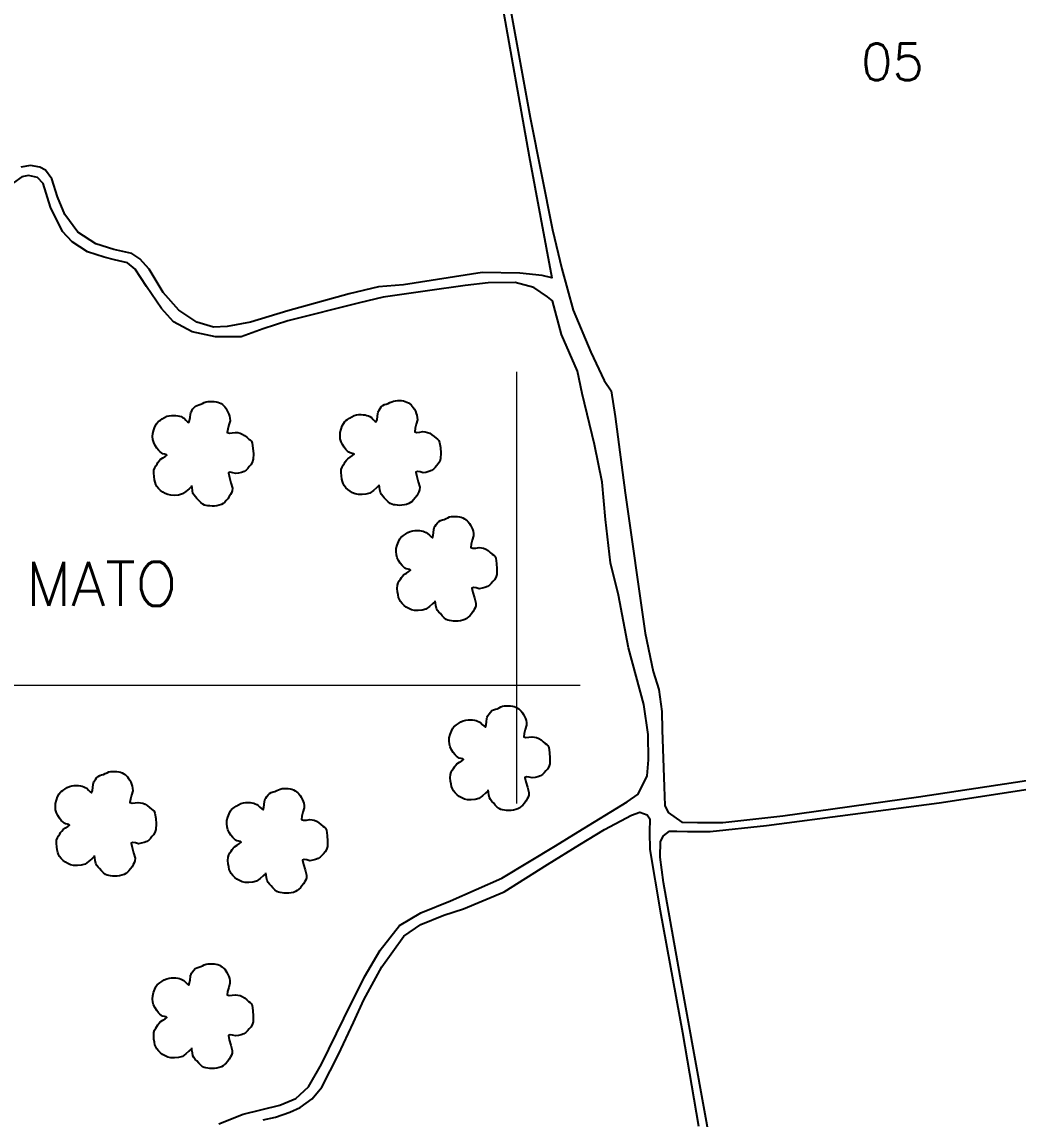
# Model space of a CAD drawing. Extents: x 731744 to 734894, y 7816585 to 7821040.
# Drawn here: x 732737 to 733267, y 7818770 to 7819352 of the extents above; entities that cross this region are included whole.
import ezdxf

# ---------------------------------------------------------------- set-up
doc = ezdxf.new("R2010")
doc.units = 0
doc.header["$MEASUREMENT"] = 0
doc.linetypes.add('CONTINUO', pattern=[0])
for name, color, linetype in [('0114000005', 1, 'CONTINUOUS'), ('0114000005004', 5, 'CONTINUOUS'), ('0114000005005', 5, 'CONTINUOUS'), ('0114000005008', 5, 'CONTINUOUS'), ('0114000005009', 5, 'CONTINUOUS'), ('TEXTO', 7, 'CONTINUOUS')]:
    doc.layers.add(name, color=color, linetype=linetype)
doc.layers.add('MALHA', color=8, linetype='CONTINUOUS', lineweight=9)
doc.layers.add('MATO', color=3, linetype='CONTINUOUS', lineweight=25)
doc.styles.add('SIMPLEX', font='simplex', dxfattribs={"height": 0.2})

msp = doc.modelspace()

# ---------------------------------------------------------------- linework, layer by layer
at = {"layer": '0114000005', "linetype": 'Continuous'}
msp.add_lwpolyline([(732841.91, 7818766.88), (732854.84, 7818772.03), (732874.3, 7818776.95), (732882.88, 7818780.5), (732889.51, 7818786.68), (732896.38, 7818798.69), (732908.28, 7818822.95), (732919.26, 7818845.03), (732927.62, 7818859.22), (732937.91, 7818872.38), (732949.24, 7818879.13), (732965.03, 7818885.42), (732992.38, 7818897.55), (733020.87, 7818914.72), (733032.89, 7818922.04), (733058.97, 7818938.06), (733064.7, 7818942.06), (733069.5, 7818951.79), (733070.19, 7818960.26), (733070.07, 7818973.76), (733067.78, 7818989.66), (733059.55, 7819019.76), (733054.28, 7819047.79), (733050.05, 7819065.07), (733047.3, 7819087.95), (733045.59, 7819107.86), (733041.58, 7819127.77), (733035.06, 7819154.89), (733032.54, 7819166.8), (733024.07, 7819186.25), (733019.15, 7819204.1), (733016.55, 7819206.27), (733009.33, 7819211.2), (732999.32, 7819213.85), (732985.09, 7819213.78), (732972.79, 7819212.28), (732952.83, 7819209.49), (732929.16, 7819206.2), (732916.58, 7819203.19), (732878.53, 7819193.54), (732865.52, 7819189.32), (732853.79, 7819185.03), (732840.06, 7819185.1), (732827.68, 7819187.67), (732817.74, 7819192.97), (732811.45, 7819200.12), (732803.51, 7819211.85), (732797.43, 7819221), (732793.36, 7819224.36), (732786.42, 7819226.01), (732780.91, 7819227.29), (732772.05, 7819230.3), (732764.04, 7819235.52), (732758.89, 7819240.95), (732752.52, 7819253.97), (732748.52, 7819266.48), (732745.59, 7819269.77), (732740.79, 7819270.85), (732737.29, 7819270.06), (732723.75, 7819260.53)], dxfattribs=at)
at = {"layer": '0114000005004', "linetype": 'Continuous', "flags": 128}
msp.add_lwpolyline([(732991.73, 7819365.73), (733006.89, 7819280.85), (733018.94, 7819216.48), (733013.72, 7819217.6), (733001.79, 7819218.85), (732981.91, 7819219.22), (732940.03, 7819212.63), (732926.74, 7819211.64), (732911.2, 7819207.91), (732878.65, 7819198.84), (732858.76, 7819192.87), (732846.34, 7819190.51), (732839.01, 7819190.26), (732830.18, 7819192.87), (732820.74, 7819199.21), (732812.41, 7819208.66), (732804.96, 7819221.08), (732799.99, 7819226.55), (732795.64, 7819229.28), (732786.07, 7819231.4), (732776.63, 7819234.38), (732766.93, 7819240.72), (732760.1, 7819250.04), (732756.25, 7819259.48), (732753.14, 7819269.05), (732749.78, 7819273.65), (732746.8, 7819275.14), (732741.83, 7819276.01), (732736.74, 7819275.14)], dxfattribs=at)
at = {"layer": '0114000005005', "linetype": 'Continuous', "flags": 128}
msp.add_lwpolyline([(732993.62, 7819377.76), (733007.3, 7819301.6), (733019.2, 7819241.98), (733024.24, 7819221.13), (733030.27, 7819199.18), (733039.56, 7819176.84), (733046.68, 7819161.92), (733050.44, 7819156.38), (733052.51, 7819142.74), (733057.85, 7819102.12), (733068.43, 7819027.58), (733072.68, 7819007.22), (733075.74, 7818997.73), (733077.32, 7818986.07), (733077.51, 7818976.3), (733078.6, 7818945.96), (733078.9, 7818936.07), (733080.68, 7818932.32), (733087.99, 7818927.18), (733096.2, 7818927.08), (733109.64, 7818927.08), (733141.57, 7818930.54), (733213.73, 7818940.62), (733286.38, 7818951.69)], dxfattribs=at)
at = {"layer": '0114000005008', "linetype": 'Continuous', "flags": 128}
msp.add_lwpolyline([(733103.39, 7818755.51), (733087.03, 7818845.49), (733078.28, 7818895.14), (733076.35, 7818908.66), (733076.58, 7818916.96), (733078.17, 7818920.02), (733081.35, 7818922.52), (733085.21, 7818922.52), (733090.89, 7818922.22), (733102.96, 7818922.22), (733132.86, 7818925.41), (733224.77, 7818937.44), (733313.5, 7818951.18), (733392.01, 7818961.75), (733423.82, 7818965.84), (733429.05, 7818965.84), (733432.69, 7818963.79), (733433.59, 7818961.07), (733447, 7818886.99), (733463.25, 7818788.6), (733475.63, 7818723.5)], dxfattribs=at)
at = {"layer": '0114000005009', "linetype": 'Continuous', "flags": 128}
msp.add_lwpolyline([(732865.48, 7818769.14), (732872.02, 7818770.58), (732879.67, 7818773.21), (732885.19, 7818775.59), (732891.56, 7818780.18), (732896.66, 7818786.38), (732905.49, 7818803.88), (732913.39, 7818820.79), (732918.91, 7818832.76), (732928.51, 7818850.35), (732940.15, 7818866.66), (732949.24, 7818872.94), (732961.56, 7818877.78), (732972, 7818881.18), (732993.58, 7818890.27), (733016.6, 7818904.71), (733033.68, 7818915.33), (733046.76, 7818923.4), (733061.11, 7818930.88), (733065.7, 7818932.58), (733069.44, 7818931.13), (733070.88, 7818929.01), (733070.71, 7818921.87), (733070.88, 7818912.78), (733076.4, 7818880.16), (733088.38, 7818815.43), (733096.79, 7818765.65)], dxfattribs=at)
at = {"layer": 'MALHA', "color": 8}
for points in [[(733000, 7819166.38), (733000, 7818937.17)], [(731894.06, 7819000), (733033.85, 7819000)]]:
    msp.add_lwpolyline(points, dxfattribs=at)
at = {"layer": 'MATO', "color": 94, "linetype": 'CONTINUO'}
for points in [[(732827.38, 7819105.63, -629.98), (732826.08, 7819104.37, -629.98), (732824.44, 7819102.93, -629.98), (732822.57, 7819101.59, -629.98), (732820.53, 7819101.03, -629.98), (732818.45, 7819100.81, -629.98), (732816.46, 7819100.89, -629.98), (732814.84, 7819101.24, -629.98), (732813.39, 7819101.81, -629.98), (732812.11, 7819102.58, -629.98), (732810.91, 7819103.48, -629.98), (732809.87, 7819104.51, -629.98), (732809.02, 7819105.61, -629.98), (732808.44, 7819106.66, -629.98), (732808.02, 7819107.81, -629.98), (732807.74, 7819109.09, -629.98), (732807.47, 7819110.79, -629.98), (732807.34, 7819112.55, -629.98), (732807.4, 7819114.23, -629.98), (732807.82, 7819115.47, -629.98), (732808.4, 7819116.53, -629.98), (732809.06, 7819117.47, -629.98), (732809.56, 7819118.32, -629.98), (732810.12, 7819119.11, -629.98), (732810.82, 7819119.87, -629.98), (732812.17, 7819120.75, -629.98), (732813.43, 7819121.56, -629.98), (732814.34, 7819122.25, -629.98), (732813.94, 7819122.54, -629.98), (732813.13, 7819122.74, -629.98), (732812.1, 7819122.97, -629.98), (732811.38, 7819123.4, -629.98), (732810.65, 7819123.99, -629.98), (732809.89, 7819124.79, -629.98), (732808.95, 7819125.98, -629.98), (732808.05, 7819127.36, -629.98), (732807.3, 7819128.88, -629.98), (732806.89, 7819130.45, -629.98), (732806.73, 7819132.08, -629.98), (732806.83, 7819133.75, -629.98), (732807.3, 7819135.59, -629.98), (732807.95, 7819137.33, -629.98), (732808.7, 7819138.83, -629.98), (732809.27, 7819139.61, -629.98), (732809.91, 7819140.18, -629.98), (732810.67, 7819140.64, -629.98), (732811.76, 7819141.44, -629.98), (732812.97, 7819142.19, -629.98), (732814.26, 7819142.84, -629.98), (732815.54, 7819143.16, -629.98), (732816.81, 7819143.31, -629.98), (732818.03, 7819143.34, -629.98), (732819.11, 7819143.29, -629.98), (732820.11, 7819143.14, -629.98), (732821.04, 7819142.91, -629.98), (732821.86, 7819142.65, -629.98), (732822.64, 7819142.29, -629.98), (732823.42, 7819141.81, -629.98), (732824.37, 7819140.77, -629.98), (732825.26, 7819139.9, -629.98), (732826.03, 7819139.48, -629.98), (732826.41, 7819140.68, -629.98), (732826.65, 7819142.28, -629.98), (732826.81, 7819143.93, -629.98), (732826.98, 7819144.66, -629.98), (732827.18, 7819145.21, -629.98), (732827.48, 7819145.71, -629.98), (732828, 7819146.56, -629.98), (732828.66, 7819147.41, -629.98), (732829.43, 7819148.18, -629.98), (732830.34, 7819148.61, -629.98), (732831.32, 7819148.95, -629.98), (732832.33, 7819149.25, -629.98), (732833.26, 7819149.7, -629.98), (732834.2, 7819150.13, -629.98), (732835.17, 7819150.5, -629.98), (732836.22, 7819150.7, -629.98), (732837.28, 7819150.79, -629.98), (732838.35, 7819150.79, -629.98), (732839.4, 7819150.74, -629.98), (732840.41, 7819150.6, -629.98), (732841.37, 7819150.36, -629.98), (732842.25, 7819150.02, -629.98), (732843.07, 7819149.59, -629.98), (732843.82, 7819149.07, -629.98), (732844.47, 7819148.52, -629.98), (732845.07, 7819147.87, -629.98), (732845.64, 7819147.11, -629.98), (732846.23, 7819146.15, -629.98), (732846.77, 7819145.09, -629.98), (732847.23, 7819143.96, -629.98), (732847.6, 7819142.95, -629.98), (732847.82, 7819141.82, -629.98), (732847.85, 7819140.46, -629.98), (732847.21, 7819138.24, -629.98), (732846.63, 7819136.05, -629.98), (732846.4, 7819134.23, -629.98), (732847.54, 7819133.91, -629.98), (732849.07, 7819134.02, -629.98), (732850.77, 7819134.3, -629.98), (732852.03, 7819134.16, -629.98), (732853.23, 7819133.88, -629.98), (732854.38, 7819133.43, -629.98), (732855.61, 7819132.62, -629.98), (732856.76, 7819131.69, -629.98), (732857.79, 7819130.73, -629.98), (732858.58, 7819130.3, -629.98), (732859.21, 7819129.66, -629.98), (732859.68, 7819128.57, -629.98), (732860.06, 7819125.87, -629.98), (732860.25, 7819122.87, -629.98), (732860.19, 7819119.99, -629.98), (732859.68, 7819118.35, -629.98), (732858.96, 7819117.11, -629.98), (732858.09, 7819116.15, -629.98), (732857.28, 7819115.15, -629.98), (732856.36, 7819114.29, -629.98), (732855.29, 7819113.59, -629.98), (732853.9, 7819113.04, -629.98), (732852.4, 7819112.64, -629.98), (732850.89, 7819112.41, -629.98), (732849.28, 7819112.84, -629.98), (732847.93, 7819113.08, -629.98), (732847.03, 7819112.75, -629.98), (732847.5, 7819110.37, -629.98), (732848.3, 7819107.54, -629.98), (732849.09, 7819104.74, -629.98), (732849.03, 7819103.31, -629.98), (732848.7, 7819102.22, -629.98), (732848.15, 7819101.32, -629.98), (732847.47, 7819100.16, -629.98), (732846.68, 7819099.06, -629.98), (732845.83, 7819098.06, -629.98), (732845.05, 7819097.25, -629.98), (732844.21, 7819096.57, -629.98), (732843.28, 7819096.03, -629.98), (732842.14, 7819095.61, -629.98), (732840.91, 7819095.31, -629.98), (732839.65, 7819095.14, -629.98), (732838.41, 7819095.11, -629.98), (732837.2, 7819095.19, -629.98), (732836.06, 7819095.35, -629.98), (732835.13, 7819095.46, -629.98), (732834.24, 7819095.7, -629.98), (732833.36, 7819096.12, -629.98), (732832.31, 7819097, -629.98), (732831.26, 7819098.05, -629.98), (732830.28, 7819099.15, -629.98), (732829.44, 7819100.01, -629.98), (732828.73, 7819100.91, -629.98), (732828.17, 7819101.89, -629.98), (732827.89, 7819103.39, -629.98), (732827.69, 7819104.84, -629.98), (732827.53, 7819106.04, -629.98)], [(732926.95, 7819106.04, -629.98), (732925.65, 7819104.78, -629.98), (732924.02, 7819103.34, -629.98), (732922.15, 7819102, -629.98), (732920.1, 7819101.44, -629.98), (732918.03, 7819101.22, -629.98), (732916.04, 7819101.3, -629.98), (732914.41, 7819101.65, -629.98), (732912.97, 7819102.23, -629.98), (732911.68, 7819102.99, -629.98), (732910.48, 7819103.9, -629.98), (732909.45, 7819104.92, -629.98), (732908.59, 7819106.02, -629.98), (732908.01, 7819107.07, -629.98), (732907.59, 7819108.22, -629.98), (732907.32, 7819109.5, -629.98), (732907.04, 7819111.21, -629.98), (732906.92, 7819112.96, -629.98), (732906.97, 7819114.64, -629.98), (732907.4, 7819115.88, -629.98), (732907.98, 7819116.95, -629.98), (732908.64, 7819117.88, -629.98), (732909.13, 7819118.73, -629.98), (732909.69, 7819119.52, -629.98), (732910.39, 7819120.28, -629.98), (732911.74, 7819121.16, -629.98), (732913.01, 7819121.97, -629.98), (732913.91, 7819122.67, -629.98), (732913.52, 7819122.95, -629.98), (732912.7, 7819123.16, -629.98), (732911.67, 7819123.38, -629.98), (732910.95, 7819123.81, -629.98), (732910.22, 7819124.4, -629.98), (732909.47, 7819125.2, -629.98), (732908.52, 7819126.39, -629.98), (732907.62, 7819127.77, -629.98), (732906.87, 7819129.29, -629.98), (732906.46, 7819130.86, -629.98), (732906.31, 7819132.49, -629.98), (732906.4, 7819134.17, -629.98), (732906.88, 7819136, -629.98), (732907.53, 7819137.74, -629.98), (732908.27, 7819139.24, -629.98), (732908.84, 7819140.03, -629.98), (732909.48, 7819140.59, -629.98), (732910.24, 7819141.06, -629.98), (732911.33, 7819141.85, -629.98), (732912.54, 7819142.6, -629.98), (732913.83, 7819143.25, -629.98), (732915.11, 7819143.57, -629.98), (732916.38, 7819143.73, -629.98), (732917.6, 7819143.75, -629.98), (732918.68, 7819143.7, -629.98), (732919.68, 7819143.55, -629.98), (732920.61, 7819143.32, -629.98), (732921.43, 7819143.06, -629.98), (732922.22, 7819142.7, -629.98), (732922.99, 7819142.22, -629.98), (732923.94, 7819141.19, -629.98), (732924.83, 7819140.31, -629.98), (732925.6, 7819139.89, -629.98), (732925.98, 7819141.09, -629.98), (732926.22, 7819142.69, -629.98), (732926.39, 7819144.34, -629.98), (732926.55, 7819145.07, -629.98), (732926.76, 7819145.62, -629.98), (732927.05, 7819146.12, -629.98), (732927.58, 7819146.97, -629.98), (732928.23, 7819147.82, -629.98), (732929, 7819148.59, -629.98), (732929.91, 7819149.03, -629.98), (732930.9, 7819149.36, -629.98), (732931.91, 7819149.66, -629.98), (732932.84, 7819150.11, -629.98), (732933.78, 7819150.55, -629.98), (732934.74, 7819150.92, -629.98), (732935.79, 7819151.11, -629.98), (732936.86, 7819151.2, -629.98), (732937.93, 7819151.21, -629.98), (732938.97, 7819151.15, -629.98), (732939.98, 7819151.01, -629.98), (732940.94, 7819150.78, -629.98), (732941.82, 7819150.43, -629.98), (732942.64, 7819150, -629.98), (732943.39, 7819149.48, -629.98), (732944.05, 7819148.93, -629.98), (732944.65, 7819148.28, -629.98), (732945.21, 7819147.52, -629.98), (732945.8, 7819146.56, -629.98), (732946.34, 7819145.5, -629.98), (732946.8, 7819144.37, -629.98), (732947.17, 7819143.36, -629.98), (732947.39, 7819142.23, -629.98), (732947.42, 7819140.88, -629.98), (732946.78, 7819138.66, -629.98), (732946.2, 7819136.47, -629.98), (732945.98, 7819134.64, -629.98), (732947.11, 7819134.32, -629.98), (732948.65, 7819134.43, -629.98), (732950.34, 7819134.71, -629.98), (732951.61, 7819134.57, -629.98), (732952.8, 7819134.29, -629.98), (732953.96, 7819133.84, -629.98), (732955.18, 7819133.03, -629.98), (732956.33, 7819132.1, -629.98), (732957.36, 7819131.14, -629.98), (732958.15, 7819130.71, -629.98), (732958.78, 7819130.07, -629.98), (732959.25, 7819128.99, -629.98), (732959.64, 7819126.29, -629.98), (732959.82, 7819123.29, -629.98), (732959.76, 7819120.4, -629.98), (732959.26, 7819118.77, -629.98), (732958.53, 7819117.53, -629.98), (732957.66, 7819116.56, -629.98), (732956.85, 7819115.56, -629.98), (732955.93, 7819114.7, -629.98), (732954.86, 7819114, -629.98), (732953.47, 7819113.45, -629.98), (732951.98, 7819113.05, -629.98), (732950.46, 7819112.82, -629.98), (732948.85, 7819113.26, -629.98), (732947.5, 7819113.49, -629.98), (732946.6, 7819113.16, -629.98), (732947.07, 7819110.78, -629.98), (732947.87, 7819107.95, -629.98), (732948.67, 7819105.15, -629.98), (732948.6, 7819103.72, -629.98), (732948.27, 7819102.63, -629.98), (732947.72, 7819101.73, -629.98), (732947.04, 7819100.58, -629.98), (732946.26, 7819099.47, -629.98), (732945.4, 7819098.47, -629.98), (732944.62, 7819097.66, -629.98), (732943.78, 7819096.99, -629.98), (732942.85, 7819096.44, -629.98), (732941.71, 7819096.02, -629.98), (732940.49, 7819095.72, -629.98), (732939.23, 7819095.55, -629.98), (732937.98, 7819095.53, -629.98), (732936.77, 7819095.6, -629.98), (732935.63, 7819095.77, -629.98), (732934.7, 7819095.88, -629.98), (732933.82, 7819096.11, -629.98), (732932.94, 7819096.53, -629.98), (732931.88, 7819097.42, -629.98), (732930.84, 7819098.46, -629.98), (732929.85, 7819099.57, -629.98), (732929.01, 7819100.43, -629.98), (732928.31, 7819101.32, -629.98), (732927.75, 7819102.3, -629.98), (732927.46, 7819103.8, -629.98), (732927.27, 7819105.26, -629.98), (732927.1, 7819106.45, -629.98)], [(732956.78, 7819044.47, -629.98), (732955.48, 7819043.21, -629.98), (732953.84, 7819041.78, -629.98), (732951.97, 7819040.44, -629.98), (732949.93, 7819039.88, -629.98), (732947.86, 7819039.66, -629.98), (732945.86, 7819039.73, -629.98), (732944.24, 7819040.08, -629.98), (732942.79, 7819040.66, -629.98), (732941.51, 7819041.43, -629.98), (732940.31, 7819042.33, -629.98), (732939.27, 7819043.35, -629.98), (732938.42, 7819044.46, -629.98), (732937.84, 7819045.51, -629.98), (732937.42, 7819046.65, -629.98), (732937.14, 7819047.94, -629.98), (732936.87, 7819049.64, -629.98), (732936.74, 7819051.4, -629.98), (732936.8, 7819053.07, -629.98), (732937.22, 7819054.31, -629.98), (732937.8, 7819055.38, -629.98), (732938.46, 7819056.32, -629.98), (732938.96, 7819057.17, -629.98), (732939.52, 7819057.96, -629.98), (732940.22, 7819058.71, -629.98), (732941.57, 7819059.59, -629.98), (732942.83, 7819060.41, -629.98), (732943.74, 7819061.1, -629.98), (732943.35, 7819061.39, -629.98), (732942.53, 7819061.59, -629.98), (732941.5, 7819061.81, -629.98), (732940.78, 7819062.24, -629.98), (732940.05, 7819062.84, -629.98), (732939.29, 7819063.64, -629.98), (732938.35, 7819064.82, -629.98), (732937.45, 7819066.2, -629.98), (732936.7, 7819067.73, -629.98), (732936.29, 7819069.29, -629.98), (732936.13, 7819070.93, -629.98), (732936.23, 7819072.6, -629.98), (732936.7, 7819074.44, -629.98), (732937.35, 7819076.17, -629.98), (732938.1, 7819077.67, -629.98), (732938.67, 7819078.46, -629.98), (732939.31, 7819079.02, -629.98), (732940.07, 7819079.49, -629.98), (732941.16, 7819080.28, -629.98), (732942.37, 7819081.04, -629.98), (732943.66, 7819081.68, -629.98), (732944.94, 7819082, -629.98), (732946.21, 7819082.16, -629.98), (732947.43, 7819082.19, -629.98), (732948.51, 7819082.14, -629.98), (732949.51, 7819081.99, -629.98), (732950.44, 7819081.76, -629.98), (732951.26, 7819081.49, -629.98), (732952.04, 7819081.13, -629.98), (732952.82, 7819080.66, -629.98), (732953.77, 7819079.62, -629.98), (732954.66, 7819078.75, -629.98), (732955.43, 7819078.33, -629.98), (732955.81, 7819079.52, -629.98), (732956.05, 7819081.13, -629.98), (732956.21, 7819082.78, -629.98), (732956.38, 7819083.5, -629.98), (732956.58, 7819084.05, -629.98), (732956.88, 7819084.56, -629.98), (732957.4, 7819085.41, -629.98), (732958.06, 7819086.26, -629.98), (732958.83, 7819087.03, -629.98), (732959.74, 7819087.46, -629.98), (732960.72, 7819087.79, -629.98), (732961.73, 7819088.09, -629.98), (732962.66, 7819088.55, -629.98), (732963.6, 7819088.98, -629.98), (732964.57, 7819089.35, -629.98), (732965.62, 7819089.54, -629.98), (732966.68, 7819089.64, -629.98), (732967.75, 7819089.64, -629.98), (732968.8, 7819089.59, -629.98), (732969.81, 7819089.44, -629.98), (732970.77, 7819089.21, -629.98), (732971.65, 7819088.87, -629.98), (732972.47, 7819088.43, -629.98), (732973.22, 7819087.92, -629.98), (732973.87, 7819087.36, -629.98), (732974.48, 7819086.71, -629.98), (732975.04, 7819085.95, -629.98), (732975.63, 7819085, -629.98), (732976.17, 7819083.94, -629.98), (732976.63, 7819082.81, -629.98), (732977, 7819081.8, -629.98), (732977.22, 7819080.66, -629.98), (732977.25, 7819079.31, -629.98), (732976.61, 7819077.09, -629.98), (732976.03, 7819074.9, -629.98), (732975.8, 7819073.08, -629.98), (732976.94, 7819072.76, -629.98), (732978.48, 7819072.87, -629.98), (732980.17, 7819073.14, -629.98), (732981.43, 7819073, -629.98), (732982.63, 7819072.72, -629.98), (732983.78, 7819072.28, -629.98), (732985.01, 7819071.46, -629.98), (732986.16, 7819070.53, -629.98), (732987.19, 7819069.58, -629.98), (732987.98, 7819069.14, -629.98), (732988.61, 7819068.51, -629.98), (732989.08, 7819067.42, -629.98), (732989.46, 7819064.72, -629.98), (732989.65, 7819061.72, -629.98), (732989.59, 7819058.84, -629.98), (732989.08, 7819057.2, -629.98), (732988.36, 7819055.96, -629.98), (732987.49, 7819054.99, -629.98), (732986.68, 7819053.99, -629.98), (732985.76, 7819053.14, -629.98), (732984.69, 7819052.43, -629.98), (732983.3, 7819051.88, -629.98), (732981.8, 7819051.49, -629.98), (732980.29, 7819051.26, -629.98), (732978.68, 7819051.69, -629.98), (732977.33, 7819051.93, -629.98), (732976.43, 7819051.6, -629.98), (732976.9, 7819049.22, -629.98), (732977.7, 7819046.38, -629.98), (732978.49, 7819043.58, -629.98), (732978.43, 7819042.15, -629.98), (732978.1, 7819041.07, -629.98), (732977.55, 7819040.17, -629.98), (732976.87, 7819039.01, -629.98), (732976.09, 7819037.91, -629.98), (732975.23, 7819036.91, -629.98), (732974.45, 7819036.1, -629.98), (732973.61, 7819035.42, -629.98), (732972.68, 7819034.87, -629.98), (732971.54, 7819034.45, -629.98), (732970.31, 7819034.16, -629.98), (732969.05, 7819033.98, -629.98), (732967.81, 7819033.96, -629.98), (732966.6, 7819034.04, -629.98), (732965.46, 7819034.2, -629.98), (732964.53, 7819034.31, -629.98), (732963.64, 7819034.54, -629.98), (732962.76, 7819034.97, -629.98), (732961.71, 7819035.85, -629.98), (732960.66, 7819036.89, -629.98), (732959.68, 7819038, -629.98), (732958.84, 7819038.86, -629.98), (732958.14, 7819039.75, -629.98), (732957.57, 7819040.74, -629.98), (732957.29, 7819042.24, -629.98), (732957.09, 7819043.69, -629.98), (732956.93, 7819044.89, -629.98)], [(732984.95, 7818943.91, -629.98), (732983.64, 7818942.65, -629.98), (732982.01, 7818941.21, -629.98), (732980.14, 7818939.87, -629.98), (732978.09, 7818939.31, -629.98), (732976.02, 7818939.09, -629.98), (732974.03, 7818939.17, -629.98), (732972.41, 7818939.52, -629.98), (732970.96, 7818940.09, -629.98), (732969.67, 7818940.86, -629.98), (732968.48, 7818941.76, -629.98), (732967.44, 7818942.79, -629.98), (732966.58, 7818943.89, -629.98), (732966, 7818944.94, -629.98), (732965.59, 7818946.09, -629.98), (732965.31, 7818947.37, -629.98), (732965.04, 7818949.07, -629.98), (732964.91, 7818950.83, -629.98), (732964.96, 7818952.51, -629.98), (732965.39, 7818953.75, -629.98), (732965.97, 7818954.81, -629.98), (732966.63, 7818955.75, -629.98), (732967.12, 7818956.6, -629.98), (732967.69, 7818957.39, -629.98), (732968.39, 7818958.15, -629.98), (732969.73, 7818959.03, -629.98), (732971, 7818959.84, -629.98), (732971.9, 7818960.53, -629.98), (732971.51, 7818960.82, -629.98), (732970.69, 7818961.02, -629.98), (732969.66, 7818961.25, -629.98), (732968.95, 7818961.67, -629.98), (732968.22, 7818962.27, -629.98), (732967.46, 7818963.07, -629.98), (732966.51, 7818964.26, -629.98), (732965.61, 7818965.64, -629.98), (732964.86, 7818967.16, -629.98), (732964.46, 7818968.73, -629.98), (732964.3, 7818970.36, -629.98), (732964.39, 7818972.03, -629.98), (732964.87, 7818973.87, -629.98), (732965.52, 7818975.61, -629.98), (732966.27, 7818977.11, -629.98), (732966.84, 7818977.89, -629.98), (732967.47, 7818978.46, -629.98), (732968.23, 7818978.92, -629.98), (732969.32, 7818979.71, -629.98), (732970.54, 7818980.47, -629.98), (732971.82, 7818981.12, -629.98), (732973.11, 7818981.44, -629.98), (732974.37, 7818981.59, -629.98), (732975.59, 7818981.62, -629.98), (732976.67, 7818981.57, -629.98), (732977.68, 7818981.42, -629.98), (732978.6, 7818981.19, -629.98), (732979.43, 7818980.93, -629.98), (732980.21, 7818980.57, -629.98), (732980.98, 7818980.09, -629.98), (732981.93, 7818979.05, -629.98), (732982.83, 7818978.18, -629.98), (732983.6, 7818977.76, -629.98), (732983.98, 7818978.96, -629.98), (732984.22, 7818980.56, -629.98), (732984.38, 7818982.21, -629.98), (732984.54, 7818982.94, -629.98), (732984.75, 7818983.49, -629.98), (732985.04, 7818983.99, -629.98), (732985.57, 7818984.84, -629.98), (732986.22, 7818985.69, -629.98), (732986.99, 7818986.46, -629.98), (732987.91, 7818986.89, -629.98), (732988.89, 7818987.23, -629.98), (732989.9, 7818987.52, -629.98), (732990.83, 7818987.98, -629.98), (732991.77, 7818988.41, -629.98), (732992.73, 7818988.78, -629.98), (732993.78, 7818988.98, -629.98), (732994.85, 7818989.07, -629.98), (732995.92, 7818989.07, -629.98), (732996.96, 7818989.02, -629.98), (732997.97, 7818988.88, -629.98), (732998.93, 7818988.64, -629.98), (732999.81, 7818988.3, -629.98), (733000.63, 7818987.87, -629.98), (733001.38, 7818987.35, -629.98), (733002.04, 7818986.79, -629.98), (733002.64, 7818986.15, -629.98), (733003.2, 7818985.39, -629.98), (733003.79, 7818984.43, -629.98), (733004.33, 7818983.37, -629.98), (733004.79, 7818982.24, -629.98), (733005.16, 7818981.23, -629.98), (733005.38, 7818980.09, -629.98), (733005.42, 7818978.74, -629.98), (733004.77, 7818976.52, -629.98), (733004.19, 7818974.33, -629.98), (733003.97, 7818972.51, -629.98), (733005.1, 7818972.19, -629.98), (733006.64, 7818972.3, -629.98), (733008.34, 7818972.58, -629.98), (733009.6, 7818972.44, -629.98), (733010.8, 7818972.16, -629.98), (733011.95, 7818971.71, -629.98), (733013.17, 7818970.9, -629.98), (733014.32, 7818969.97, -629.98), (733015.35, 7818969.01, -629.98), (733016.15, 7818968.57, -629.98), (733016.77, 7818967.94, -629.98), (733017.24, 7818966.85, -629.98), (733017.63, 7818964.15, -629.98), (733017.81, 7818961.15, -629.98), (733017.76, 7818958.27, -629.98), (733017.25, 7818956.63, -629.98), (733016.52, 7818955.39, -629.98), (733015.65, 7818954.43, -629.98), (733014.84, 7818953.43, -629.98), (733013.92, 7818952.57, -629.98), (733012.86, 7818951.87, -629.98), (733011.46, 7818951.31, -629.98), (733009.97, 7818950.92, -629.98), (733008.45, 7818950.69, -629.98), (733006.84, 7818951.12, -629.98), (733005.49, 7818951.36, -629.98), (733004.6, 7818951.03, -629.98), (733005.07, 7818948.65, -629.98), (733005.86, 7818945.82, -629.98), (733006.66, 7818943.02, -629.98), (733006.6, 7818941.59, -629.98), (733006.26, 7818940.5, -629.98), (733005.71, 7818939.6, -629.98), (733005.04, 7818938.44, -629.98), (733004.25, 7818937.34, -629.98), (733003.4, 7818936.34, -629.98), (733002.61, 7818935.53, -629.98), (733001.77, 7818934.85, -629.98), (733000.85, 7818934.31, -629.98), (732999.7, 7818933.88, -629.98), (732998.48, 7818933.59, -629.98), (732997.22, 7818933.42, -629.98), (732995.98, 7818933.39, -629.98), (732994.77, 7818933.47, -629.98), (732993.63, 7818933.63, -629.98), (732992.69, 7818933.74, -629.98), (732991.81, 7818933.98, -629.98), (732990.93, 7818934.4, -629.98), (732989.87, 7818935.28, -629.98), (732988.83, 7818936.33, -629.98), (732987.84, 7818937.43, -629.98), (732987.01, 7818938.29, -629.98), (732986.3, 7818939.18, -629.98), (732985.74, 7818940.17, -629.98), (732985.45, 7818941.67, -629.98), (732985.26, 7818943.12, -629.98), (732985.09, 7818944.32, -629.98)], [(732775.68, 7818909.02, -629.98), (732774.38, 7818907.75, -629.98), (732772.74, 7818906.32, -629.98), (732770.87, 7818904.98, -629.98), (732768.83, 7818904.42, -629.98), (732766.75, 7818904.2, -629.98), (732764.76, 7818904.27, -629.98), (732763.14, 7818904.62, -629.98), (732761.69, 7818905.2, -629.98), (732760.41, 7818905.97, -629.98), (732759.21, 7818906.87, -629.98), (732758.17, 7818907.89, -629.98), (732757.32, 7818909, -629.98), (732756.74, 7818910.05, -629.98), (732756.32, 7818911.19, -629.98), (732756.04, 7818912.48, -629.98), (732755.77, 7818914.18, -629.98), (732755.64, 7818915.94, -629.98), (732755.7, 7818917.61, -629.98), (732756.12, 7818918.85, -629.98), (732756.7, 7818919.92, -629.98), (732757.36, 7818920.86, -629.98), (732757.86, 7818921.71, -629.98), (732758.42, 7818922.5, -629.98), (732759.12, 7818923.26, -629.98), (732760.47, 7818924.13, -629.98), (732761.73, 7818924.95, -629.98), (732762.64, 7818925.64, -629.98), (732762.24, 7818925.93, -629.98), (732761.43, 7818926.13, -629.98), (732760.4, 7818926.36, -629.98), (732759.68, 7818926.78, -629.98), (732758.95, 7818927.38, -629.98), (732758.19, 7818928.18, -629.98), (732757.25, 7818929.36, -629.98), (732756.35, 7818930.75, -629.98), (732755.59, 7818932.27, -629.98), (732755.19, 7818933.83, -629.98), (732755.03, 7818935.47, -629.98), (732755.13, 7818937.14, -629.98), (732755.6, 7818938.98, -629.98), (732756.25, 7818940.71, -629.98), (732757, 7818942.21, -629.98), (732757.57, 7818943, -629.98), (732758.21, 7818943.56, -629.98), (732758.97, 7818944.03, -629.98), (732760.06, 7818944.82, -629.98), (732761.27, 7818945.58, -629.98), (732762.56, 7818946.22, -629.98), (732763.84, 7818946.54, -629.98), (732765.11, 7818946.7, -629.98), (732766.33, 7818946.73, -629.98), (732767.41, 7818946.68, -629.98), (732768.41, 7818946.53, -629.98), (732769.34, 7818946.3, -629.98), (732770.16, 7818946.03, -629.98), (732770.94, 7818945.67, -629.98), (732771.72, 7818945.2, -629.98), (732772.67, 7818944.16, -629.98), (732773.56, 7818943.29, -629.98), (732774.33, 7818942.87, -629.98), (732774.71, 7818944.06, -629.98), (732774.95, 7818945.67, -629.98), (732775.11, 7818947.32, -629.98), (732775.28, 7818948.04, -629.98), (732775.48, 7818948.6, -629.98), (732775.78, 7818949.1, -629.98), (732776.3, 7818949.95, -629.98), (732776.96, 7818950.8, -629.98), (732777.73, 7818951.57, -629.98), (732778.64, 7818952, -629.98), (732779.62, 7818952.34, -629.98), (732780.63, 7818952.63, -629.98), (732781.56, 7818953.09, -629.98), (732782.5, 7818953.52, -629.98), (732783.47, 7818953.89, -629.98), (732784.52, 7818954.08, -629.98), (732785.58, 7818954.18, -629.98), (732786.65, 7818954.18, -629.98), (732787.7, 7818954.13, -629.98), (732788.71, 7818953.98, -629.98), (732789.67, 7818953.75, -629.98), (732790.55, 7818953.41, -629.98), (732791.37, 7818952.97, -629.98), (732792.12, 7818952.46, -629.98), (732792.77, 7818951.9, -629.98), (732793.37, 7818951.25, -629.98), (732793.94, 7818950.49, -629.98), (732794.53, 7818949.54, -629.98), (732795.07, 7818948.48, -629.98), (732795.53, 7818947.35, -629.98), (732795.9, 7818946.34, -629.98), (732796.12, 7818945.2, -629.98), (732796.15, 7818943.85, -629.98), (732795.51, 7818941.63, -629.98), (732794.93, 7818939.44, -629.98), (732794.7, 7818937.62, -629.98), (732795.84, 7818937.3, -629.98), (732797.37, 7818937.41, -629.98), (732799.07, 7818937.68, -629.98), (732800.33, 7818937.54, -629.98), (732801.53, 7818937.27, -629.98), (732802.68, 7818936.82, -629.98), (732803.91, 7818936, -629.98), (732805.06, 7818935.07, -629.98), (732806.09, 7818934.12, -629.98), (732806.88, 7818933.68, -629.98), (732807.51, 7818933.05, -629.98), (732807.98, 7818931.96, -629.98), (732808.36, 7818929.26, -629.98), (732808.55, 7818926.26, -629.98), (732808.49, 7818923.38, -629.98), (732807.98, 7818921.74, -629.98), (732807.26, 7818920.5, -629.98), (732806.39, 7818919.53, -629.98), (732805.58, 7818918.53, -629.98), (732804.65, 7818917.68, -629.98), (732803.59, 7818916.98, -629.98), (732802.2, 7818916.42, -629.98), (732800.7, 7818916.03, -629.98), (732799.19, 7818915.8, -629.98), (732797.58, 7818916.23, -629.98), (732796.22, 7818916.47, -629.98), (732795.33, 7818916.14, -629.98), (732795.8, 7818913.76, -629.98), (732796.6, 7818910.92, -629.98), (732797.39, 7818908.12, -629.98), (732797.33, 7818906.69, -629.98), (732797, 7818905.61, -629.98), (732796.45, 7818904.71, -629.98), (732795.77, 7818903.55, -629.98), (732794.98, 7818902.45, -629.98), (732794.13, 7818901.45, -629.98), (732793.35, 7818900.64, -629.98), (732792.51, 7818899.96, -629.98), (732791.58, 7818899.41, -629.98), (732790.44, 7818898.99, -629.98), (732789.21, 7818898.7, -629.98), (732787.95, 7818898.52, -629.98), (732786.71, 7818898.5, -629.98), (732785.5, 7818898.58, -629.98), (732784.36, 7818898.74, -629.98), (732783.43, 7818898.85, -629.98), (732782.54, 7818899.08, -629.98), (732781.66, 7818899.51, -629.98), (732780.61, 7818900.39, -629.98), (732779.56, 7818901.44, -629.98), (732778.57, 7818902.54, -629.98), (732777.74, 7818903.4, -629.98), (732777.03, 7818904.29, -629.98), (732776.47, 7818905.28, -629.98), (732776.19, 7818906.78, -629.98), (732775.99, 7818908.23, -629.98), (732775.83, 7818909.43, -629.98)], [(732866.8, 7818899.96, -629.98), (732865.49, 7818898.7, -629.98), (732863.86, 7818897.26, -629.98), (732861.99, 7818895.92, -629.98), (732859.95, 7818895.36, -629.98), (732857.87, 7818895.14, -629.98), (732855.88, 7818895.22, -629.98), (732854.26, 7818895.57, -629.98), (732852.81, 7818896.15, -629.98), (732851.52, 7818896.91, -629.98), (732850.33, 7818897.82, -629.98), (732849.29, 7818898.84, -629.98), (732848.44, 7818899.94, -629.98), (732847.85, 7818900.99, -629.98), (732847.44, 7818902.14, -629.98), (732847.16, 7818903.42, -629.98), (732846.89, 7818905.13, -629.98), (732846.76, 7818906.88, -629.98), (732846.81, 7818908.56, -629.98), (732847.24, 7818909.8, -629.98), (732847.82, 7818910.87, -629.98), (732848.48, 7818911.8, -629.98), (732848.97, 7818912.65, -629.98), (732849.54, 7818913.44, -629.98), (732850.24, 7818914.2, -629.98), (732851.58, 7818915.08, -629.98), (732852.85, 7818915.89, -629.98), (732853.75, 7818916.59, -629.98), (732853.36, 7818916.87, -629.98), (732852.54, 7818917.08, -629.98), (732851.52, 7818917.3, -629.98), (732850.8, 7818917.73, -629.98), (732850.07, 7818918.32, -629.98), (732849.31, 7818919.12, -629.98), (732848.36, 7818920.31, -629.98), (732847.47, 7818921.69, -629.98), (732846.71, 7818923.21, -629.98), (732846.31, 7818924.78, -629.98), (732846.15, 7818926.41, -629.98), (732846.24, 7818928.09, -629.98), (732846.72, 7818929.92, -629.98), (732847.37, 7818931.66, -629.98), (732848.12, 7818933.16, -629.98), (732848.69, 7818933.95, -629.98), (732849.32, 7818934.51, -629.98), (732850.09, 7818934.98, -629.98), (732851.17, 7818935.77, -629.98), (732852.39, 7818936.52, -629.98), (732853.67, 7818937.17, -629.98), (732854.96, 7818937.49, -629.98), (732856.22, 7818937.65, -629.98), (732857.44, 7818937.67, -629.98), (732858.52, 7818937.62, -629.98), (732859.53, 7818937.47, -629.98), (732860.46, 7818937.24, -629.98), (732861.28, 7818936.98, -629.98), (732862.06, 7818936.62, -629.98), (732862.84, 7818936.14, -629.98), (732863.78, 7818935.11, -629.98), (732864.68, 7818934.23, -629.98), (732865.45, 7818933.81, -629.98), (732865.83, 7818935.01, -629.98), (732866.07, 7818936.61, -629.98), (732866.23, 7818938.26, -629.98), (732866.4, 7818938.99, -629.98), (732866.6, 7818939.54, -629.98), (732866.9, 7818940.04, -629.98), (732867.42, 7818940.89, -629.98), (732868.07, 7818941.74, -629.98), (732868.85, 7818942.51, -629.98), (732869.76, 7818942.94, -629.98), (732870.74, 7818943.28, -629.98), (732871.75, 7818943.58, -629.98), (732872.68, 7818944.03, -629.98), (732873.62, 7818944.47, -629.98), (732874.58, 7818944.84, -629.98), (732875.63, 7818945.03, -629.98), (732876.7, 7818945.12, -629.98), (732877.77, 7818945.13, -629.98), (732878.81, 7818945.07, -629.98), (732879.82, 7818944.93, -629.98), (732880.78, 7818944.7, -629.98), (732881.67, 7818944.35, -629.98), (732882.48, 7818943.92, -629.98), (732883.23, 7818943.4, -629.98), (732883.89, 7818942.85, -629.98), (732884.49, 7818942.2, -629.98), (732885.05, 7818941.44, -629.98), (732885.64, 7818940.48, -629.98), (732886.18, 7818939.42, -629.98), (732886.64, 7818938.29, -629.98), (732887.01, 7818937.28, -629.98), (732887.24, 7818936.15, -629.98), (732887.27, 7818934.8, -629.98), (732886.63, 7818932.58, -629.98), (732886.05, 7818930.39, -629.98), (732885.82, 7818928.56, -629.98), (732886.95, 7818928.24, -629.98), (732888.49, 7818928.35, -629.98), (732890.19, 7818928.63, -629.98), (732891.45, 7818928.49, -629.98), (732892.65, 7818928.21, -629.98), (732893.8, 7818927.76, -629.98), (732895.02, 7818926.95, -629.98), (732896.17, 7818926.02, -629.98), (732897.21, 7818925.06, -629.98), (732898, 7818924.63, -629.98), (732898.63, 7818923.99, -629.98), (732899.1, 7818922.9, -629.98), (732899.48, 7818920.21, -629.98), (732899.67, 7818917.21, -629.98), (732899.61, 7818914.32, -629.98), (732899.1, 7818912.68, -629.98), (732898.38, 7818911.45, -629.98), (732897.5, 7818910.48, -629.98), (732896.69, 7818909.48, -629.98), (732895.77, 7818908.62, -629.98), (732894.71, 7818907.92, -629.98), (732893.31, 7818907.37, -629.98), (732891.82, 7818906.97, -629.98), (732890.31, 7818906.74, -629.98), (732888.69, 7818907.18, -629.98), (732887.34, 7818907.41, -629.98), (732886.45, 7818907.08, -629.98), (732886.92, 7818904.7, -629.98), (732887.71, 7818901.87, -629.98), (732888.51, 7818899.07, -629.98), (732888.45, 7818897.64, -629.98), (732888.11, 7818896.55, -629.98), (732887.56, 7818895.65, -629.98), (732886.89, 7818894.5, -629.98), (732886.1, 7818893.39, -629.98), (732885.25, 7818892.39, -629.98), (732884.46, 7818891.58, -629.98), (732883.62, 7818890.91, -629.98), (732882.7, 7818890.36, -629.98), (732881.55, 7818889.94, -629.98), (732880.33, 7818889.64, -629.98), (732879.07, 7818889.47, -629.98), (732877.83, 7818889.45, -629.98), (732876.62, 7818889.52, -629.98), (732875.48, 7818889.69, -629.98), (732874.54, 7818889.79, -629.98), (732873.66, 7818890.03, -629.98), (732872.78, 7818890.45, -629.98), (732871.73, 7818891.34, -629.98), (732870.68, 7818892.38, -629.98), (732869.69, 7818893.48, -629.98), (732868.86, 7818894.35, -629.98), (732868.15, 7818895.24, -629.98), (732867.59, 7818896.22, -629.98), (732867.3, 7818897.72, -629.98), (732867.11, 7818899.18, -629.98), (732866.95, 7818900.37, -629.98)], [(732827.34, 7818806.84, -629.98), (732826.03, 7818805.58, -629.98), (732824.4, 7818804.15, -629.98), (732822.53, 7818802.81, -629.98), (732820.49, 7818802.25, -629.98), (732818.41, 7818802.02, -629.98), (732816.42, 7818802.1, -629.98), (732814.8, 7818802.45, -629.98), (732813.35, 7818803.03, -629.98), (732812.06, 7818803.79, -629.98), (732810.87, 7818804.7, -629.98), (732809.83, 7818805.72, -629.98), (732808.98, 7818806.83, -629.98), (732808.39, 7818807.88, -629.98), (732807.98, 7818809.02, -629.98), (732807.7, 7818810.31, -629.98), (732807.43, 7818812.01, -629.98), (732807.3, 7818813.77, -629.98), (732807.35, 7818815.44, -629.98), (732807.78, 7818816.68, -629.98), (732808.36, 7818817.75, -629.98), (732809.02, 7818818.68, -629.98), (732809.51, 7818819.54, -629.98), (732810.08, 7818820.33, -629.98), (732810.78, 7818821.08, -629.98), (732812.12, 7818821.96, -629.98), (732813.39, 7818822.78, -629.98), (732814.29, 7818823.47, -629.98), (732813.9, 7818823.76, -629.98), (732813.08, 7818823.96, -629.98), (732812.06, 7818824.18, -629.98), (732811.34, 7818824.61, -629.98), (732810.61, 7818825.2, -629.98), (732809.85, 7818826.01, -629.98), (732808.9, 7818827.19, -629.98), (732808.01, 7818828.57, -629.98), (732807.25, 7818830.1, -629.98), (732806.85, 7818831.66, -629.98), (732806.69, 7818833.29, -629.98), (732806.78, 7818834.97, -629.98), (732807.26, 7818836.81, -629.98), (732807.91, 7818838.54, -629.98), (732808.66, 7818840.04, -629.98), (732809.23, 7818840.83, -629.98), (732809.86, 7818841.39, -629.98), (732810.63, 7818841.86, -629.98), (732811.71, 7818842.65, -629.98), (732812.93, 7818843.41, -629.98), (732814.21, 7818844.05, -629.98), (732815.5, 7818844.37, -629.98), (732816.76, 7818844.53, -629.98), (732817.98, 7818844.56, -629.98), (732819.06, 7818844.5, -629.98), (732820.07, 7818844.36, -629.98), (732821, 7818844.13, -629.98), (732821.82, 7818843.86, -629.98), (732822.6, 7818843.5, -629.98), (732823.38, 7818843.03, -629.98), (732824.32, 7818841.99, -629.98), (732825.22, 7818841.11, -629.98), (732825.99, 7818840.69, -629.98), (732826.37, 7818841.89, -629.98), (732826.61, 7818843.49, -629.98), (732826.77, 7818845.15, -629.98), (732826.94, 7818845.87, -629.98), (732827.14, 7818846.42, -629.98), (732827.44, 7818846.93, -629.98), (732827.96, 7818847.78, -629.98), (732828.61, 7818848.62, -629.98), (732829.39, 7818849.4, -629.98), (732830.3, 7818849.83, -629.98), (732831.28, 7818850.16, -629.98), (732832.29, 7818850.46, -629.98), (732833.22, 7818850.92, -629.98), (732834.16, 7818851.35, -629.98), (732835.12, 7818851.72, -629.98), (732836.17, 7818851.91, -629.98), (732837.24, 7818852, -629.98), (732838.31, 7818852.01, -629.98), (732839.35, 7818851.95, -629.98), (732840.36, 7818851.81, -629.98), (732841.32, 7818851.58, -629.98), (732842.21, 7818851.23, -629.98), (732843.02, 7818850.8, -629.98), (732843.77, 7818850.29, -629.98), (732844.43, 7818849.73, -629.98), (732845.03, 7818849.08, -629.98), (732845.59, 7818848.32, -629.98), (732846.18, 7818847.36, -629.98), (732846.72, 7818846.3, -629.98), (732847.18, 7818845.18, -629.98), (732847.55, 7818844.17, -629.98), (732847.78, 7818843.03, -629.98), (732847.81, 7818841.68, -629.98), (732847.17, 7818839.46, -629.98), (732846.59, 7818837.27, -629.98), (732846.36, 7818835.45, -629.98), (732847.49, 7818835.13, -629.98), (732849.03, 7818835.24, -629.98), (732850.73, 7818835.51, -629.98), (732851.99, 7818835.37, -629.98), (732853.19, 7818835.09, -629.98), (732854.34, 7818834.64, -629.98), (732855.56, 7818833.83, -629.98), (732856.71, 7818832.9, -629.98), (732857.75, 7818831.95, -629.98), (732858.54, 7818831.51, -629.98), (732859.17, 7818830.88, -629.98), (732859.64, 7818829.79, -629.98), (732860.02, 7818827.09, -629.98), (732860.21, 7818824.09, -629.98), (732860.15, 7818821.2, -629.98), (732859.64, 7818819.57, -629.98), (732858.92, 7818818.33, -629.98), (732858.04, 7818817.36, -629.98), (732857.23, 7818816.36, -629.98), (732856.31, 7818815.51, -629.98), (732855.25, 7818814.8, -629.98), (732853.85, 7818814.25, -629.98), (732852.36, 7818813.86, -629.98), (732850.85, 7818813.63, -629.98), (732849.23, 7818814.06, -629.98), (732847.88, 7818814.29, -629.98), (732846.99, 7818813.97, -629.98), (732847.46, 7818811.58, -629.98), (732848.25, 7818808.75, -629.98), (732849.05, 7818805.95, -629.98), (732848.99, 7818804.52, -629.98), (732848.65, 7818803.44, -629.98), (732848.1, 7818802.54, -629.98), (732847.43, 7818801.38, -629.98), (732846.64, 7818800.28, -629.98), (732845.79, 7818799.27, -629.98), (732845, 7818798.46, -629.98), (732844.16, 7818797.79, -629.98), (732843.24, 7818797.24, -629.98), (732842.09, 7818796.82, -629.98), (732840.87, 7818796.52, -629.98), (732839.61, 7818796.35, -629.98), (732838.37, 7818796.33, -629.98), (732837.16, 7818796.41, -629.98), (732836.02, 7818796.57, -629.98), (732835.08, 7818796.68, -629.98), (732834.2, 7818796.91, -629.98), (732833.32, 7818797.33, -629.98), (732832.27, 7818798.22, -629.98), (732831.22, 7818799.26, -629.98), (732830.23, 7818800.37, -629.98), (732829.4, 7818801.23, -629.98), (732828.69, 7818802.12, -629.98), (732828.13, 7818803.11, -629.98), (732827.84, 7818804.61, -629.98), (732827.65, 7818806.06, -629.98), (732827.49, 7818807.26, -629.98)]]:
    msp.add_polyline3d(points, dxfattribs=at)

# ---------------------------------------------------------------- texts
at = {"layer": 'TEXTO', "linetype": 'Continuous', "style": 'SIMPLEX'}
for s, height, p in [('05', 19.5, (733183.13, 7819321.33)), ('MATO', 23.4, (732739.5, 7819042.14, -629.98))]:
    msp.add_text(s, height=height, dxfattribs=at).set_placement(p)

doc.saveas('drawing.dxf')
